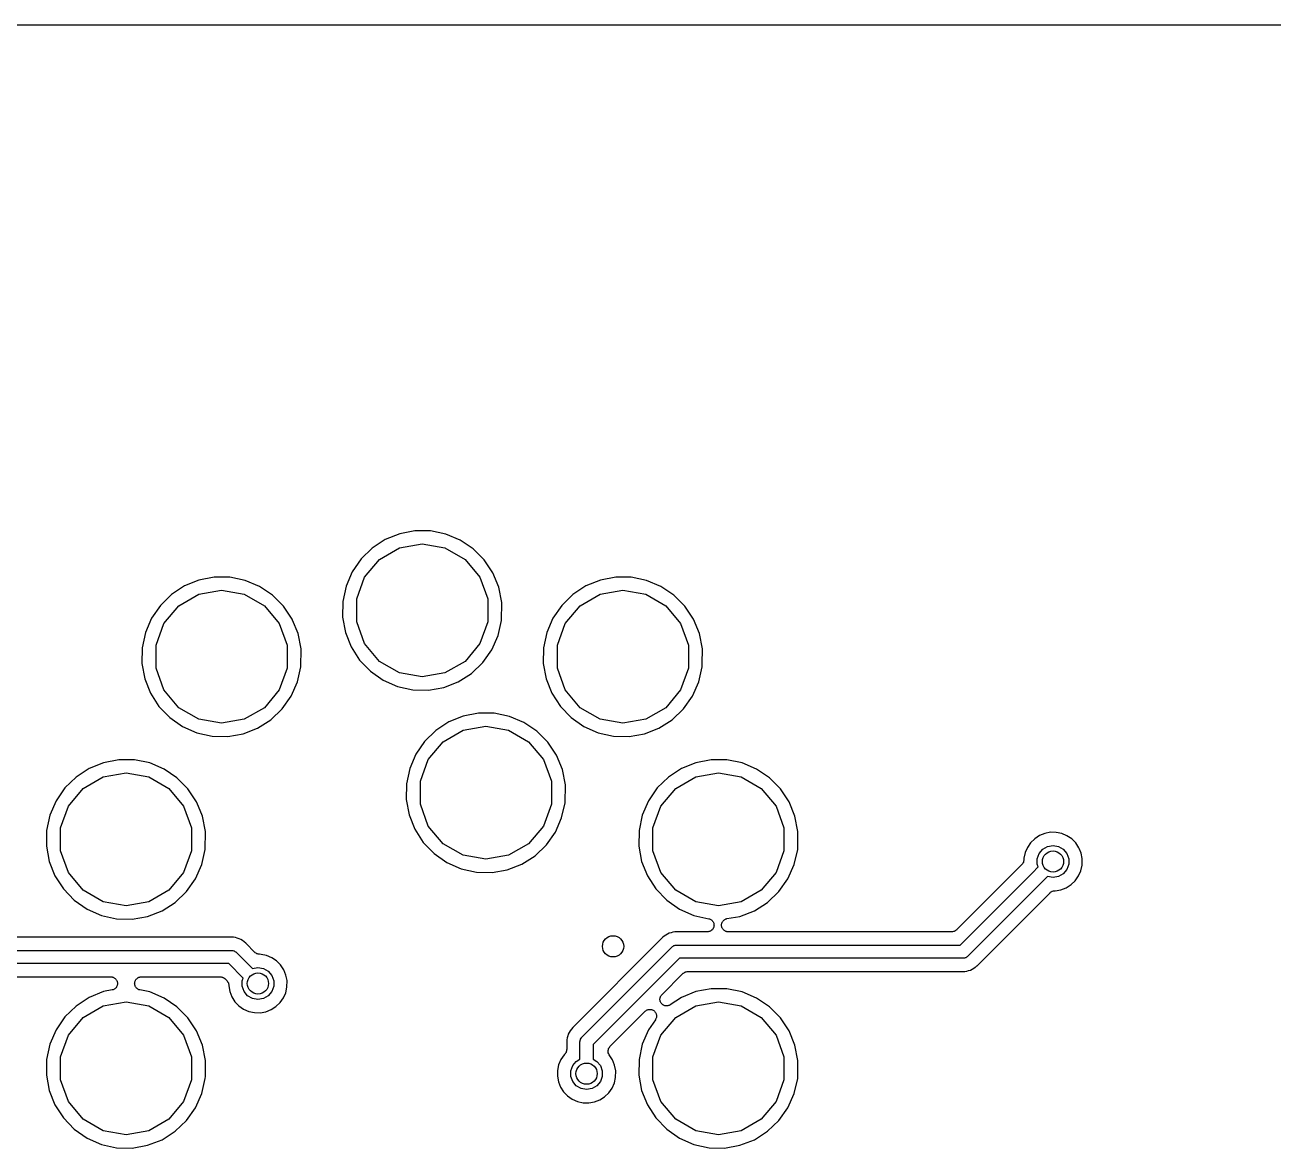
# Model space of a CAD drawing. Extents: x 70 to 229, y -105 to -40.
# Drawn here: x 102.5 to 126.05, y -61.5 to -40.33 of the extents above; entities that cross this region are included whole.
import ezdxf

# ---------------------------------------------------------------- set-up
doc = ezdxf.new("R2010")
doc.units = 0
doc.header["$MEASUREMENT"] = 0
doc.layers.add('BLACK', color=7, linetype='CONTINUOUS')

msp = doc.modelspace()

# ---------------------------------------------------------------- linework, layer by layer
at = {"layer": 'Black'}
for p, q in [((72.8106, -40.325), (226.952, -40.325)), ((109.863, -49.8629), (109.574, -49.9181)), ((110.158, -49.865), (109.863, -49.8629)), ((110.446, -49.9241), (110.158, -49.865)), ((109.302, -50.0283), (109.056, -50.1893)), ((109.574, -49.9181), (109.302, -50.0283)), ((109.571, -50.1849), (110, -50.1092)), ((110, -50.1092), (110.429, -50.1849)), ((110.717, -50.0381), (110.446, -49.9241)), ((110.961, -50.2026), (110.717, -50.0381)), ((109.056, -50.1893), (108.845, -50.3952)), ((109.193, -50.4028), (109.571, -50.1849)), ((110.429, -50.1849), (110.807, -50.4028)), ((111.168, -50.4114), (110.961, -50.2026)), ((108.845, -50.3952), (108.679, -50.6379)), ((108.913, -50.7366), (109.193, -50.4028)), ((110.807, -50.4028), (111.087, -50.7366)), ((111.331, -50.6564), (111.168, -50.4114)), ((105.788, -50.7921), (105.516, -50.9023)), ((106.077, -50.7369), (105.788, -50.7921)), ((106.372, -50.739), (106.077, -50.7369)), ((106.66, -50.7981), (106.372, -50.739)), ((106.931, -50.9121), (106.66, -50.7981)), ((108.679, -50.6379), (108.563, -50.9082)), ((108.764, -51.1461), (108.913, -50.7366)), ((111.087, -50.7366), (111.236, -51.1461)), ((111.443, -50.9284), (111.331, -50.6564)), ((113.36, -50.7921), (113.088, -50.9023)), ((113.649, -50.7369), (113.36, -50.7921)), ((113.944, -50.739), (113.649, -50.7369)), ((114.232, -50.7981), (113.944, -50.739)), ((114.503, -50.9121), (114.232, -50.7981)), ((105.27, -51.0633), (105.059, -51.2691)), ((105.516, -50.9023), (105.27, -51.0633)), ((105.407, -51.2768), (105.785, -51.0589)), ((105.785, -51.0589), (106.214, -50.9832)), ((106.214, -50.9832), (106.643, -51.0589)), ((106.643, -51.0589), (107.021, -51.2768)), ((107.175, -51.0766), (106.931, -50.9121)), ((107.382, -51.2854), (107.175, -51.0766)), ((108.563, -50.9082), (108.502, -51.196)), ((111.5, -51.216), (111.443, -50.9284)), ((112.842, -51.0633), (112.631, -51.2691)), ((113.088, -50.9023), (112.842, -51.0633)), ((112.979, -51.2768), (113.357, -51.0589)), ((113.357, -51.0589), (113.786, -50.9832)), ((113.786, -50.9832), (114.215, -51.0589)), ((114.215, -51.0589), (114.593, -51.2768)), ((114.747, -51.0766), (114.503, -50.9121)), ((114.954, -51.2854), (114.747, -51.0766)), ((105.059, -51.2691), (104.893, -51.5119)), ((105.127, -51.6106), (105.407, -51.2768)), ((107.021, -51.2768), (107.301, -51.6106)), ((107.545, -51.5304), (107.382, -51.2854)), ((108.502, -51.196), (108.498, -51.4901)), ((108.764, -51.5819), (108.764, -51.1461)), ((111.236, -51.1461), (111.236, -51.5819)), ((111.495, -51.5538), (111.5, -51.216)), ((112.631, -51.2691), (112.465, -51.5119)), ((112.699, -51.6106), (112.979, -51.2768)), ((114.593, -51.2768), (114.873, -51.6106)), ((115.117, -51.5304), (114.954, -51.2854)), ((104.893, -51.5119), (104.777, -51.7822)), ((107.552, -51.5483), (107.545, -51.5304)), ((107.657, -51.8024), (107.552, -51.5483)), ((107.552, -51.5483), (107.552, -51.5483)), ((108.498, -51.4901), (108.551, -51.7795)), ((111.43, -51.8398), (111.495, -51.5538)), ((112.465, -51.5119), (112.349, -51.7822)), ((115.229, -51.8024), (115.117, -51.5304)), ((104.777, -51.7822), (104.716, -52.07)), ((104.978, -52.0201), (105.127, -51.6106)), ((107.301, -51.6106), (107.45, -52.0201)), ((108.551, -51.7795), (108.659, -52.053)), ((108.913, -51.9914), (108.764, -51.5819)), ((111.236, -51.5819), (111.087, -51.9914)), ((112.349, -51.7822), (112.288, -52.07)), ((112.55, -52.0201), (112.699, -51.6106)), ((114.873, -51.6106), (115.022, -52.0201)), ((104.978, -52.4559), (104.978, -52.0201)), ((107.45, -52.0201), (107.45, -52.4559)), ((107.714, -52.09), (107.657, -51.8024)), ((109.193, -52.3252), (108.913, -51.9914)), ((111.087, -51.9914), (110.807, -52.3252)), ((111.311, -52.1085), (111.43, -51.8398)), ((112.55, -52.4559), (112.55, -52.0201)), ((115.022, -52.0201), (115.022, -52.4559)), ((115.286, -52.09), (115.229, -51.8024)), ((104.716, -52.07), (104.712, -52.3641)), ((107.709, -52.4278), (107.714, -52.09)), ((108.659, -52.053), (108.819, -52.3002)), ((111.174, -52.3026), (111.311, -52.1085)), ((112.288, -52.07), (112.284, -52.3641)), ((115.282, -52.3729), (115.286, -52.09)), ((104.712, -52.3641), (104.765, -52.6535)), ((105.127, -52.8654), (104.978, -52.4559)), ((107.45, -52.4559), (107.301, -52.8654)), ((107.644, -52.7138), (107.709, -52.4278)), ((108.819, -52.3002), (109.023, -52.5118)), ((109.571, -52.5431), (109.193, -52.3252)), ((110.807, -52.3252), (110.429, -52.5431)), ((110.928, -52.5517), (111.141, -52.3489)), ((111.141, -52.3489), (111.174, -52.3026)), ((111.174, -52.3026), (111.174, -52.3026)), ((112.284, -52.3641), (112.337, -52.6535)), ((112.699, -52.8654), (112.55, -52.4559)), ((115.022, -52.4559), (114.873, -52.8654)), ((115.216, -52.7138), (115.281, -52.4278)), ((115.281, -52.4278), (115.282, -52.3729)), ((115.282, -52.3729), (115.282, -52.3729)), ((104.765, -52.6535), (104.873, -52.927)), ((107.525, -52.9825), (107.644, -52.7138)), ((109.023, -52.5118), (109.265, -52.6797)), ((109.265, -52.6797), (109.534, -52.7975)), ((110, -52.6188), (109.571, -52.5431)), ((110.429, -52.5431), (110, -52.6188)), ((110.405, -52.8157), (110.68, -52.7094)), ((110.68, -52.7094), (110.928, -52.5517)), ((112.337, -52.6535), (112.445, -52.927)), ((115.097, -52.9825), (115.216, -52.7138)), ((104.873, -52.927), (105.033, -53.1742)), ((105.407, -53.1992), (105.127, -52.8654)), ((107.301, -52.8654), (107.021, -53.1992)), ((109.534, -52.7975), (109.822, -52.8607)), ((109.822, -52.8607), (110.116, -52.8668)), ((110.116, -52.8668), (110.405, -52.8157)), ((112.445, -52.927), (112.605, -53.1742)), ((112.979, -53.1992), (112.699, -52.8654)), ((114.873, -52.8654), (114.593, -53.1992)), ((105.033, -53.1742), (105.237, -53.3858)), ((105.785, -53.4171), (105.407, -53.1992)), ((107.021, -53.1992), (106.643, -53.4171)), ((107.355, -53.2229), (107.525, -52.9825)), ((112.605, -53.1742), (112.809, -53.3858)), ((113.357, -53.4171), (112.979, -53.1992)), ((114.593, -53.1992), (114.215, -53.4171)), ((114.927, -53.2229), (115.097, -52.9825)), ((105.237, -53.3858), (105.479, -53.5537)), ((106.214, -53.4928), (105.785, -53.4171)), ((106.643, -53.4171), (106.214, -53.4928)), ((106.894, -53.5834), (107.142, -53.4257)), ((107.142, -53.4257), (107.355, -53.2229)), ((110.774, -53.3571), (110.502, -53.4673)), ((111.063, -53.3019), (110.774, -53.3571)), ((111.358, -53.304), (111.063, -53.3019)), ((111.646, -53.3631), (111.358, -53.304)), ((111.917, -53.4771), (111.646, -53.3631)), ((112.809, -53.3858), (113.051, -53.5537)), ((113.786, -53.4928), (113.357, -53.4171)), ((114.215, -53.4171), (113.786, -53.4928)), ((114.466, -53.5834), (114.714, -53.4257)), ((114.714, -53.4257), (114.927, -53.2229)), ((105.479, -53.5537), (105.748, -53.6715)), ((105.748, -53.6715), (106.036, -53.7347)), ((106.619, -53.6897), (106.894, -53.5834)), ((110.256, -53.6283), (110.045, -53.8342)), ((110.502, -53.4673), (110.256, -53.6283)), ((110.393, -53.8418), (110.771, -53.6239)), ((110.771, -53.6239), (111.2, -53.5482)), ((111.2, -53.5482), (111.629, -53.6239)), ((111.629, -53.6239), (112.007, -53.8418)), ((112.161, -53.6416), (111.917, -53.4771)), ((112.368, -53.8504), (112.161, -53.6416)), ((113.051, -53.5537), (113.32, -53.6715)), ((113.32, -53.6715), (113.608, -53.7347)), ((114.191, -53.6897), (114.466, -53.5834)), ((106.036, -53.7347), (106.33, -53.7408)), ((106.33, -53.7408), (106.619, -53.6897)), ((110.045, -53.8342), (109.879, -54.0769)), ((110.113, -54.1756), (110.393, -53.8418)), ((112.007, -53.8418), (112.287, -54.1756)), ((112.531, -54.0954), (112.368, -53.8504)), ((113.608, -53.7347), (113.902, -53.7408)), ((113.902, -53.7408), (114.191, -53.6897)), ((109.879, -54.0769), (109.763, -54.3472)), ((112.643, -54.3674), (112.531, -54.0954)), ((103.714, -54.3463), (103.468, -54.5073)), ((103.986, -54.2361), (103.714, -54.3463)), ((104.275, -54.1809), (103.986, -54.2361)), ((104.57, -54.183), (104.275, -54.1809)), ((104.858, -54.2421), (104.57, -54.183)), ((105.129, -54.3561), (104.858, -54.2421)), ((105.373, -54.5206), (105.129, -54.3561)), ((109.763, -54.3472), (109.702, -54.635)), ((109.964, -54.5851), (110.113, -54.1756)), ((112.287, -54.1756), (112.436, -54.5851)), ((112.7, -54.655), (112.643, -54.3674)), ((114.89, -54.3463), (114.644, -54.5073)), ((115.162, -54.2361), (114.89, -54.3463)), ((115.451, -54.1809), (115.162, -54.2361)), ((115.746, -54.183), (115.451, -54.1809)), ((116.034, -54.2421), (115.746, -54.183)), ((116.305, -54.3561), (116.034, -54.2421)), ((116.549, -54.5206), (116.305, -54.3561)), ((103.468, -54.5073), (103.257, -54.7131)), ((103.605, -54.7208), (103.983, -54.5029)), ((103.983, -54.5029), (104.412, -54.4272)), ((104.412, -54.4272), (104.841, -54.5029)), ((104.841, -54.5029), (105.219, -54.7208)), ((105.58, -54.7294), (105.373, -54.5206)), ((109.964, -55.0209), (109.964, -54.5851)), ((112.436, -54.5851), (112.436, -55.0209)), ((114.644, -54.5073), (114.433, -54.7131)), ((114.781, -54.7208), (115.159, -54.5029)), ((115.159, -54.5029), (115.588, -54.4272)), ((115.588, -54.4272), (116.017, -54.5029)), ((116.017, -54.5029), (116.395, -54.7208)), ((116.756, -54.7294), (116.549, -54.5206)), ((103.257, -54.7131), (103.091, -54.9559)), ((103.325, -55.0546), (103.605, -54.7208)), ((105.219, -54.7208), (105.499, -55.0546)), ((105.743, -54.9744), (105.58, -54.7294)), ((109.702, -54.635), (109.698, -54.9291)), ((112.695, -54.9928), (112.7, -54.655)), ((114.433, -54.7131), (114.267, -54.9559)), ((114.501, -55.0546), (114.781, -54.7208)), ((116.395, -54.7208), (116.675, -55.0546)), ((116.919, -54.9744), (116.756, -54.7294)), ((103.091, -54.9559), (102.975, -55.2262)), ((103.176, -55.4641), (103.325, -55.0546)), ((105.499, -55.0546), (105.648, -55.4641)), ((105.748, -54.9873), (105.743, -54.9744)), ((105.855, -55.2464), (105.748, -54.9873)), ((105.748, -54.9873), (105.748, -54.9873)), ((109.698, -54.9291), (109.751, -55.2185)), ((110.113, -55.4304), (109.964, -55.0209)), ((112.436, -55.0209), (112.287, -55.4304)), ((112.63, -55.2788), (112.695, -54.9928)), ((114.267, -54.9559), (114.151, -55.2262)), ((114.352, -55.4641), (114.501, -55.0546)), ((116.675, -55.0546), (116.824, -55.4641)), ((117.031, -55.2464), (116.919, -54.9744)), ((102.975, -55.2262), (102.914, -55.514)), ((105.912, -55.534), (105.855, -55.2464)), ((109.751, -55.2185), (109.859, -55.492)), ((112.511, -55.5475), (112.63, -55.2788)), ((114.151, -55.2262), (114.09, -55.514)), ((117.088, -55.534), (117.031, -55.2464)), ((102.914, -55.514), (102.91, -55.8081)), ((103.176, -55.8999), (103.176, -55.4641)), ((105.648, -55.4641), (105.648, -55.8999)), ((105.907, -55.8718), (105.912, -55.534)), ((109.859, -55.492), (110.019, -55.7392)), ((110.393, -55.7642), (110.113, -55.4304)), ((112.287, -55.4304), (112.007, -55.7642)), ((112.341, -55.7879), (112.511, -55.5475)), ((114.09, -55.514), (114.086, -55.8081)), ((114.352, -55.8999), (114.352, -55.4641)), ((116.824, -55.4641), (116.824, -55.8999)), ((117.083, -55.8718), (117.088, -55.534)), ((121.85, -55.5496), (121.744, -55.5698)), ((121.958, -55.5504), (121.85, -55.5496)), ((122.063, -55.572), (121.958, -55.5504)), ((110.019, -55.7392), (110.223, -55.9508)), ((110.771, -55.9821), (110.393, -55.7642)), ((112.007, -55.7642), (111.629, -55.9821)), ((112.128, -55.9907), (112.341, -55.7879)), ((121.477, -55.7448), (121.416, -55.8337)), ((121.554, -55.6693), (121.477, -55.7448)), ((121.644, -55.6102), (121.554, -55.6693)), ((121.744, -55.5698), (121.644, -55.6102)), ((121.797, -55.817), (121.9, -55.7989)), ((121.9, -55.7989), (122.003, -55.817)), ((122.163, -55.6138), (122.063, -55.572)), ((122.252, -55.6742), (122.163, -55.6138)), ((122.328, -55.7507), (122.252, -55.6742)), ((122.388, -55.8405), (122.328, -55.7507)), ((102.91, -55.8081), (102.963, -56.0975)), ((103.325, -56.3094), (103.176, -55.8999)), ((105.648, -55.8999), (105.499, -56.3094)), ((105.842, -56.1578), (105.907, -55.8718)), ((110.223, -55.9508), (110.465, -56.1187)), ((111.2, -56.0578), (110.771, -55.9821)), ((111.629, -55.9821), (111.2, -56.0578)), ((111.88, -56.1484), (112.128, -55.9907)), ((114.086, -55.8081), (114.139, -56.0975)), ((114.501, -56.3094), (114.352, -55.8999)), ((116.824, -55.8999), (116.675, -56.3094)), ((117.018, -56.1578), (117.083, -55.8718)), ((121.373, -55.9329), (121.351, -56.0384)), ((121.416, -55.8337), (121.373, -55.9329)), ((121.603, -56.0477), (121.639, -55.9494)), ((121.639, -55.9494), (121.706, -55.8693)), ((121.706, -55.8693), (121.797, -55.817)), ((122.003, -55.817), (122.094, -55.8693)), ((122.094, -55.8693), (122.161, -55.9494)), ((122.161, -55.9494), (122.197, -56.0477)), ((122.399, -55.8663), (122.388, -55.8405)), ((122.429, -55.9403), (122.399, -55.8663)), ((122.399, -55.8663), (122.399, -55.8663)), ((122.45, -56.0452), (122.429, -55.9403)), ((102.963, -56.0975), (103.071, -56.371)), ((105.723, -56.4265), (105.842, -56.1578)), ((110.465, -56.1187), (110.734, -56.2365)), ((110.734, -56.2365), (111.022, -56.2997)), ((111.316, -56.3058), (111.605, -56.2547)), ((111.605, -56.2547), (111.88, -56.1484)), ((114.139, -56.0975), (114.247, -56.371)), ((116.899, -56.4265), (117.018, -56.1578)), ((121.314, -56.1559), (120.081, -57.3884)), ((121.316, -56.1521), (121.314, -56.1559)), ((121.32, -56.1492), (121.316, -56.1521)), ((121.329, -56.1344), (121.32, -56.1492)), ((121.339, -56.1204), (121.329, -56.1344)), ((121.34, -56.1159), (121.339, -56.1204)), ((121.342, -56.1119), (121.34, -56.1159)), ((121.345, -56.095), (121.342, -56.1119)), ((121.35, -56.0784), (121.345, -56.095)), ((121.35, -56.0693), (121.349, -56.0738)), ((121.349, -56.0738), (121.35, -56.0784)), ((121.351, -56.0384), (121.35, -56.0693)), ((121.512, -56.3116), (121.621, -56.2018)), ((121.603, -56.1523), (121.603, -56.0477)), ((121.621, -56.2018), (121.603, -56.1523)), ((122.161, -56.2506), (122.094, -56.3307)), ((122.197, -56.1523), (122.161, -56.2506)), ((122.197, -56.0477), (122.197, -56.1523)), ((122.424, -56.2745), (122.448, -56.1701)), ((122.448, -56.1701), (122.45, -56.0452)), ((103.071, -56.371), (103.231, -56.6182)), ((103.605, -56.6432), (103.325, -56.3094)), ((105.499, -56.3094), (105.219, -56.6432)), ((105.553, -56.6669), (105.723, -56.4265)), ((111.022, -56.2997), (111.316, -56.3058)), ((114.247, -56.371), (114.407, -56.6182)), ((114.781, -56.6432), (114.501, -56.3094)), ((116.675, -56.3094), (116.395, -56.6432)), ((116.729, -56.6669), (116.899, -56.4265)), ((120.148, -57.675), (121.512, -56.3116)), ((121.688, -56.4884), (120.288, -57.8884)), ((121.512, -56.3116), (121.512, -56.3116)), ((121.795, -56.3818), (121.688, -56.4884)), ((121.688, -56.4884), (121.688, -56.4884)), ((121.797, -56.383), (121.795, -56.3818)), ((121.9, -56.4011), (121.797, -56.383)), ((122.003, -56.383), (121.9, -56.4011)), ((122.094, -56.3307), (122.003, -56.383)), ((122.24, -56.5355), (122.318, -56.4611)), ((122.318, -56.4611), (122.381, -56.373)), ((122.381, -56.373), (122.424, -56.2745)), ((103.231, -56.6182), (103.435, -56.8298)), ((103.983, -56.8611), (103.605, -56.6432)), ((105.219, -56.6432), (104.841, -56.8611)), ((105.34, -56.8697), (105.553, -56.6669)), ((114.407, -56.6182), (114.611, -56.8298)), ((115.159, -56.8611), (114.781, -56.6432)), ((116.395, -56.6432), (116.017, -56.8611)), ((116.516, -56.8697), (116.729, -56.6669)), ((120.466, -58.0648), (121.843, -56.6874)), ((121.843, -56.6874), (121.848, -56.6835)), ((121.848, -56.6835), (121.853, -56.6784)), ((121.853, -56.6784), (121.866, -56.6712)), ((121.866, -56.6712), (121.878, -56.6625)), ((121.878, -56.6625), (121.885, -56.6608)), ((121.885, -56.6608), (121.891, -56.6575)), ((121.891, -56.6575), (121.906, -56.6552)), ((121.906, -56.6552), (121.92, -56.6513)), ((121.92, -56.6513), (121.927, -56.6519)), ((121.927, -56.6519), (121.934, -56.6509)), ((121.934, -56.6509), (121.942, -56.651)), ((121.942, -56.651), (122.049, -56.6323)), ((122.049, -56.6323), (122.149, -56.5933)), ((122.149, -56.5933), (122.24, -56.5355)), ((103.435, -56.8298), (103.677, -56.9977)), ((104.412, -56.9368), (103.983, -56.8611)), ((104.841, -56.8611), (104.412, -56.9368)), ((105.092, -57.0274), (105.34, -56.8697)), ((114.611, -56.8298), (114.853, -56.9977)), ((115.588, -56.9368), (115.159, -56.8611)), ((116.017, -56.8611), (115.588, -56.9368)), ((116.268, -57.0274), (116.516, -56.8697)), ((103.677, -56.9977), (103.946, -57.1155)), ((103.946, -57.1155), (104.234, -57.1787)), ((104.234, -57.1787), (104.528, -57.1848)), ((104.528, -57.1848), (104.817, -57.1337)), ((104.817, -57.1337), (105.092, -57.0274)), ((114.853, -56.9977), (115.122, -57.1155)), ((115.122, -57.1155), (115.406, -57.1779)), ((115.406, -57.1779), (115.414, -57.1811)), ((115.414, -57.1811), (115.422, -57.1825)), ((115.422, -57.1825), (115.434, -57.1893)), ((115.434, -57.1893), (115.446, -57.1945)), ((115.446, -57.1945), (115.452, -57.2001)), ((115.452, -57.2001), (115.46, -57.2042)), ((115.46, -57.2042), (115.468, -57.2146)), ((115.468, -57.2146), (115.478, -57.2237)), ((115.675, -57.2197), (115.683, -57.2126)), ((115.683, -57.2126), (115.69, -57.2042)), ((115.69, -57.2042), (115.699, -57.1988)), ((115.699, -57.1988), (115.708, -57.1917)), ((115.708, -57.1917), (115.718, -57.188)), ((115.718, -57.188), (115.728, -57.1825)), ((115.728, -57.1825), (115.738, -57.1806)), ((115.738, -57.1806), (115.749, -57.1769)), ((115.749, -57.1769), (115.993, -57.1337)), ((115.993, -57.1337), (116.268, -57.0274)), ((114.694, -57.4429), (114.659, -57.4529)), ((114.695, -57.4425), (114.694, -57.4426)), ((114.694, -57.4426), (114.694, -57.4429)), ((114.729, -57.4322), (114.695, -57.4425)), ((114.765, -57.429), (114.729, -57.4322)), ((114.766, -57.4289), (114.765, -57.429)), ((114.806, -57.425), (114.766, -57.4289)), ((114.766, -57.4289), (114.766, -57.4289)), ((115.379, -57.425), (114.806, -57.425)), ((115.388, -57.4236), (115.379, -57.425)), ((115.396, -57.4239), (115.388, -57.4236)), ((115.409, -57.4198), (115.396, -57.4239)), ((115.422, -57.4175), (115.409, -57.4198)), ((115.429, -57.4133), (115.422, -57.4175)), ((115.437, -57.4108), (115.429, -57.4133)), ((115.448, -57.4025), (115.437, -57.4108)), ((115.46, -57.3958), (115.448, -57.4025)), ((115.465, -57.3894), (115.46, -57.3958)), ((115.472, -57.3843), (115.465, -57.3894)), ((115.479, -57.3729), (115.472, -57.3843)), ((115.478, -57.2237), (115.482, -57.2311)), ((115.488, -57.3625), (115.479, -57.3729)), ((115.482, -57.2311), (115.488, -57.2375)), ((115.488, -57.2375), (115.492, -57.2502)), ((115.49, -57.3547), (115.488, -57.3625)), ((115.495, -57.3476), (115.49, -57.3547)), ((115.492, -57.2502), (115.498, -57.2622)), ((115.498, -57.3344), (115.495, -57.3476)), ((115.498, -57.2622), (115.5, -57.2705)), ((115.502, -57.3217), (115.498, -57.3344)), ((115.5, -57.2705), (115.502, -57.2783)), ((115.502, -57.2783), (115.502, -57.2918)), ((115.502, -57.2918), (115.504, -57.3052)), ((115.504, -57.3052), (115.502, -57.3134)), ((115.502, -57.3134), (115.502, -57.3217)), ((115.645, -57.3), (115.647, -57.2892)), ((115.647, -57.3108), (115.645, -57.3)), ((115.647, -57.2783), (115.651, -57.268)), ((115.647, -57.2892), (115.647, -57.2783)), ((115.647, -57.3217), (115.647, -57.3108)), ((115.651, -57.332), (115.647, -57.3217)), ((115.651, -57.268), (115.653, -57.2572)), ((115.653, -57.3428), (115.651, -57.332)), ((115.653, -57.2572), (115.658, -57.2478)), ((115.658, -57.3522), (115.653, -57.3428)), ((115.658, -57.2478), (115.662, -57.2375)), ((115.662, -57.3625), (115.658, -57.3522)), ((115.662, -57.2375), (115.669, -57.2291)), ((115.669, -57.3709), (115.662, -57.3625)), ((115.669, -57.2291), (115.675, -57.2197)), ((115.675, -57.3803), (115.669, -57.3709)), ((115.683, -57.3874), (115.675, -57.3803)), ((115.69, -57.3958), (115.683, -57.3874)), ((115.699, -57.4012), (115.69, -57.3958)), ((115.708, -57.4083), (115.699, -57.4012)), ((115.718, -57.412), (115.708, -57.4083)), ((115.728, -57.4175), (115.718, -57.412)), ((115.738, -57.4194), (115.728, -57.4175)), ((115.749, -57.4231), (115.738, -57.4194)), ((115.76, -57.4231), (115.749, -57.4231)), ((115.77, -57.425), (115.76, -57.4231)), ((119.993, -57.425), (115.77, -57.425)), ((119.998, -57.424), (119.993, -57.425)), ((120.004, -57.4245), (119.998, -57.424)), ((120.02, -57.4203), (120.004, -57.4245)), ((120.036, -57.4175), (120.02, -57.4203)), ((120.04, -57.4147), (120.036, -57.4175)), ((120.046, -57.4133), (120.04, -57.4147)), ((120.059, -57.4039), (120.046, -57.4133)), ((120.073, -57.3958), (120.059, -57.4039)), ((120.077, -57.3915), (120.073, -57.3958)), ((120.081, -57.3884), (120.077, -57.3915)), ((106.4, -57.525), (94.8061, -57.525)), ((106.439, -57.5294), (106.4, -57.525)), ((106.4, -57.525), (106.4, -57.525)), ((106.44, -57.5294), (106.439, -57.5294)), ((106.44, -57.5296), (106.44, -57.5294)), ((106.476, -57.5332), (106.44, -57.5296)), ((106.51, -57.544), (106.476, -57.5332)), ((106.511, -57.5441), (106.51, -57.544)), ((106.511, -57.5444), (106.511, -57.5441)), ((106.546, -57.5549), (106.511, -57.5444)), ((106.577, -57.5722), (106.546, -57.5549)), ((106.578, -57.5725), (106.577, -57.5722)), ((106.578, -57.5729), (106.578, -57.5725)), ((106.61, -57.5898), (106.578, -57.5729)), ((106.638, -57.6129), (106.61, -57.5898)), ((106.638, -57.6133), (106.638, -57.6129)), ((106.639, -57.6138), (106.638, -57.6133)), ((106.669, -57.6392), (106.639, -57.6138)), ((106.844, -57.8136), (106.669, -57.6392)), ((114.535, -57.5351), (112.839, -59.2305)), ((114.565, -57.5104), (114.535, -57.5351)), ((114.566, -57.5099), (114.565, -57.5104)), ((114.594, -57.4869), (114.566, -57.5096)), ((114.566, -57.5096), (114.566, -57.5099)), ((114.626, -57.4704), (114.594, -57.4869)), ((114.627, -57.47), (114.626, -57.4704)), ((114.659, -57.4529), (114.627, -57.4698)), ((114.627, -57.4698), (114.627, -57.47)), ((114.747, -57.6867), (114.752, -57.6853)), ((114.752, -57.6853), (114.757, -57.6825)), ((114.757, -57.6825), (114.773, -57.6797)), ((114.773, -57.6797), (114.789, -57.6755)), ((114.789, -57.6755), (114.795, -57.676)), ((114.795, -57.676), (114.8, -57.675)), ((114.8, -57.675), (120.148, -57.675)), ((94.8, -57.775), (106.4, -57.775)), ((106.4, -57.775), (106.405, -57.776)), ((106.405, -57.776), (106.411, -57.7755)), ((106.411, -57.7755), (106.427, -57.7797)), ((106.427, -57.7797), (106.443, -57.7825)), ((106.443, -57.7825), (106.448, -57.7853)), ((106.448, -57.7853), (106.453, -57.7867)), ((106.453, -57.7867), (106.466, -57.7961)), ((106.466, -57.7961), (106.48, -57.8042)), ((106.48, -57.8042), (106.484, -57.8085)), ((106.484, -57.8085), (106.488, -57.8116)), ((106.488, -57.8116), (106.795, -58.1182)), ((106.848, -57.8165), (106.844, -57.8136)), ((106.851, -57.8204), (106.848, -57.8165)), ((106.866, -57.8289), (106.851, -57.8204)), ((106.879, -57.8385), (106.866, -57.8289)), ((106.884, -57.8398), (106.879, -57.8385)), ((106.889, -57.8423), (106.884, -57.8398)), ((106.905, -57.8454), (106.889, -57.8423)), ((106.921, -57.8497), (106.905, -57.8454)), ((106.926, -57.8493), (106.921, -57.8497)), ((106.931, -57.8502), (106.926, -57.8493)), ((106.958, -57.8504), (106.931, -57.8502)), ((107.063, -57.872), (106.958, -57.8504)), ((107.163, -57.9138), (107.063, -57.872)), ((107.252, -57.9742), (107.163, -57.9138)), ((113.012, -59.4116), (114.712, -57.7116)), ((114.712, -57.7116), (114.716, -57.7085)), ((114.716, -57.7085), (114.72, -57.7042)), ((114.72, -57.7042), (114.734, -57.6961)), ((114.734, -57.6961), (114.747, -57.6867)), ((120.227, -57.9203), (120.211, -57.9245)), ((120.243, -57.9175), (120.227, -57.9203)), ((120.248, -57.9147), (120.243, -57.9175)), ((120.253, -57.9133), (120.248, -57.9147)), ((120.266, -57.9039), (120.253, -57.9133)), ((120.28, -57.8958), (120.266, -57.9039)), ((120.284, -57.8915), (120.28, -57.8958)), ((120.288, -57.8884), (120.284, -57.8915)), ((106.348, -58.025), (94.8518, -58.025)), ((106.621, -58.2982), (106.348, -58.025)), ((106.795, -58.1182), (106.797, -58.117)), ((106.797, -58.117), (106.9, -58.0989)), ((106.9, -58.0989), (107.003, -58.117)), ((107.003, -58.117), (107.094, -58.1693)), ((107.328, -58.0507), (107.252, -57.9742)), ((107.388, -58.1405), (107.328, -58.0507)), ((107.429, -58.2403), (107.388, -58.1405)), ((114.852, -57.925), (113.225, -59.5518)), ((120.2, -57.925), (114.852, -57.925)), ((120.205, -57.924), (120.2, -57.925)), ((120.211, -57.9245), (120.205, -57.924)), ((120.306, -58.1571), (120.341, -58.1471)), ((120.341, -58.1471), (120.373, -58.1302)), ((120.373, -58.13), (120.374, -58.1296)), ((120.373, -58.1302), (120.373, -58.13)), ((120.374, -58.1296), (120.406, -58.1131)), ((120.406, -58.1131), (120.433, -58.0904)), ((120.433, -58.0904), (120.434, -58.0901)), ((120.434, -58.0896), (120.465, -58.0648)), ((120.434, -58.0901), (120.434, -58.0896)), ((120.465, -58.0648), (120.466, -58.0648)), ((95.8752, -58.275), (104.127, -58.275)), ((104.127, -58.275), (104.137, -58.2767)), ((104.137, -58.2767), (104.147, -58.2766)), ((104.147, -58.2766), (104.158, -58.2805)), ((104.158, -58.2805), (104.17, -58.2825)), ((104.17, -58.2825), (104.178, -58.2876)), ((104.178, -58.2876), (104.188, -58.2909)), ((104.188, -58.2909), (104.197, -58.2983)), ((104.197, -58.2983), (104.207, -58.3042)), ((104.207, -58.3042), (104.214, -58.312)), ((104.214, -58.312), (104.222, -58.3183)), ((104.222, -58.3183), (104.228, -58.3285)), ((104.228, -58.3285), (104.235, -58.3375)), ((104.235, -58.3375), (104.239, -58.347)), ((104.239, -58.347), (104.244, -58.3556)), ((104.244, -58.3556), (104.246, -58.3672)), ((104.246, -58.3672), (104.25, -58.3783)), ((104.25, -58.3783), (104.25, -58.3884)), ((104.25, -58.3884), (104.252, -58.3983)), ((104.574, -58.3965), (104.576, -58.3875)), ((104.576, -58.3783), (104.58, -58.3664)), ((104.576, -58.3875), (104.576, -58.3783)), ((104.58, -58.3664), (104.583, -58.354)), ((104.583, -58.354), (104.588, -58.3461)), ((104.588, -58.3461), (104.591, -58.3375)), ((104.591, -58.3375), (104.599, -58.3278)), ((104.599, -58.3278), (104.606, -58.317)), ((104.606, -58.317), (104.613, -58.3113)), ((104.613, -58.3113), (104.619, -58.3042)), ((104.619, -58.3042), (104.63, -58.2979)), ((104.63, -58.2979), (104.64, -58.29)), ((104.64, -58.29), (104.648, -58.2871)), ((104.648, -58.2871), (104.656, -58.2825)), ((104.656, -58.2825), (104.669, -58.2803)), ((104.669, -58.2803), (104.681, -58.2763)), ((104.681, -58.2763), (104.69, -58.2766)), ((104.69, -58.2766), (104.699, -58.275)), ((104.699, -58.275), (106.193, -58.275)), ((106.193, -58.275), (106.198, -58.276)), ((106.198, -58.276), (106.204, -58.2755)), ((106.204, -58.2755), (106.22, -58.2797)), ((106.22, -58.2797), (106.236, -58.2825)), ((106.236, -58.2825), (106.24, -58.2853)), ((106.24, -58.2853), (106.246, -58.2867)), ((106.246, -58.2867), (106.259, -58.2961)), ((106.259, -58.2961), (106.273, -58.3042)), ((106.273, -58.3042), (106.277, -58.3085)), ((106.277, -58.3085), (106.281, -58.3116)), ((106.281, -58.3116), (106.313, -58.3432)), ((106.313, -58.3432), (106.317, -58.3484)), ((106.317, -58.3484), (106.321, -58.3526)), ((106.321, -58.3526), (106.329, -58.3661)), ((106.329, -58.3661), (106.338, -58.3787)), ((106.338, -58.3787), (106.339, -58.3849)), ((106.339, -58.3849), (106.343, -58.3905)), ((106.343, -58.3905), (106.345, -58.4057)), ((106.603, -58.3477), (106.621, -58.2982)), ((106.603, -58.4523), (106.603, -58.3477)), ((107.094, -58.1693), (107.161, -58.2494)), ((107.161, -58.2494), (107.197, -58.3477)), ((107.197, -58.3477), (107.197, -58.4523)), ((107.45, -58.3452), (107.429, -58.2403)), ((107.448, -58.4701), (107.45, -58.3452)), ((114.519, -58.611), (114.919, -58.2116)), ((114.919, -58.2116), (114.923, -58.2085)), ((114.923, -58.2085), (114.927, -58.2042)), ((114.927, -58.2042), (114.941, -58.1961)), ((114.941, -58.1961), (114.954, -58.1867)), ((114.954, -58.1867), (114.96, -58.1853)), ((114.96, -58.1853), (114.964, -58.1825)), ((114.964, -58.1825), (114.98, -58.1797)), ((114.98, -58.1797), (114.996, -58.1755)), ((114.996, -58.1755), (115.002, -58.176)), ((115.002, -58.176), (115.007, -58.175)), ((115.007, -58.175), (120.194, -58.175)), ((120.194, -58.175), (120.234, -58.1711)), ((120.234, -58.1711), (120.235, -58.171)), ((120.234, -58.1711), (120.234, -58.1711)), ((120.235, -58.171), (120.271, -58.1678)), ((120.271, -58.1678), (120.305, -58.1575)), ((120.305, -58.1575), (120.306, -58.1574)), ((120.306, -58.1574), (120.306, -58.1571)), ((103.986, -58.5541), (103.714, -58.6643)), ((104.15, -58.5228), (103.986, -58.5541)), ((104.16, -58.5192), (104.15, -58.5228)), ((104.17, -58.5175), (104.16, -58.5192)), ((104.18, -58.5116), (104.17, -58.5175)), ((104.191, -58.5074), (104.18, -58.5116)), ((104.199, -58.5008), (104.191, -58.5074)), ((104.207, -58.4958), (104.199, -58.5008)), ((104.215, -58.4867), (104.207, -58.4958)), ((104.224, -58.479), (104.215, -58.4867)), ((104.229, -58.4702), (104.224, -58.479)), ((104.235, -58.4625), (104.229, -58.4702)), ((104.239, -58.4514), (104.235, -58.4625)), ((104.245, -58.4411), (104.239, -58.4514)), ((104.247, -58.4312), (104.245, -58.4411)), ((104.25, -58.4217), (104.247, -58.4312)), ((104.252, -58.3983), (104.25, -58.4099)), ((104.25, -58.4099), (104.25, -58.4217)), ((104.576, -58.409), (104.574, -58.3965)), ((104.576, -58.4217), (104.576, -58.409)), ((104.579, -58.4304), (104.576, -58.4217)), ((104.581, -58.4395), (104.579, -58.4304)), ((104.587, -58.4506), (104.581, -58.4395)), ((104.591, -58.4625), (104.587, -58.4506)), ((104.597, -58.4695), (104.591, -58.4625)), ((104.601, -58.4776), (104.597, -58.4695)), ((104.611, -58.4861), (104.601, -58.4776)), ((104.619, -58.4958), (104.611, -58.4861)), ((104.627, -58.5004), (104.619, -58.4958)), ((104.634, -58.5065), (104.627, -58.5004)), ((104.645, -58.5111), (104.634, -58.5065)), ((104.656, -58.5175), (104.645, -58.5111)), ((104.666, -58.5191), (104.656, -58.5175)), ((104.674, -58.5224), (104.666, -58.5191)), ((104.858, -58.5601), (104.674, -58.5224)), ((105.129, -58.6741), (104.858, -58.5601)), ((106.345, -58.4057), (106.349, -58.4207)), ((106.349, -58.4207), (106.348, -58.427)), ((106.348, -58.427), (106.349, -58.4333)), ((106.349, -58.4333), (106.349, -58.4462)), ((106.349, -58.4462), (106.369, -58.5523)), ((106.369, -58.5523), (106.408, -58.6526)), ((106.639, -58.5506), (106.603, -58.4523)), ((106.706, -58.6307), (106.639, -58.5506)), ((107.161, -58.5506), (107.094, -58.6307)), ((107.197, -58.4523), (107.161, -58.5506)), ((107.381, -58.673), (107.424, -58.5745)), ((107.424, -58.5745), (107.448, -58.4701)), ((114.502, -58.636), (114.508, -58.6245)), ((114.508, -58.6245), (114.514, -58.6184)), ((114.514, -58.6184), (114.519, -58.611)), ((115.162, -58.5541), (114.89, -58.6643)), ((115.451, -58.4989), (115.162, -58.5541)), ((115.746, -58.501), (115.451, -58.4989)), ((116.034, -58.5601), (115.746, -58.501)), ((116.305, -58.6741), (116.034, -58.5601)), ((103.468, -58.8253), (103.257, -59.0311)), ((103.714, -58.6643), (103.468, -58.8253)), ((103.605, -59.0388), (103.983, -58.8209)), ((103.983, -58.8209), (104.412, -58.7452)), ((104.412, -58.7452), (104.841, -58.8209)), ((104.841, -58.8209), (105.219, -59.0388)), ((105.373, -58.8386), (105.129, -58.6741)), ((105.58, -59.0474), (105.373, -58.8386)), ((106.408, -58.6526), (106.467, -58.7433)), ((106.467, -58.7433), (106.542, -58.8209)), ((106.542, -58.8209), (106.63, -58.8824)), ((106.797, -58.683), (106.706, -58.6307)), ((106.9, -58.7011), (106.797, -58.683)), ((107.003, -58.683), (106.9, -58.7011)), ((107.094, -58.6307), (107.003, -58.683)), ((107.149, -58.8933), (107.24, -58.8355)), ((107.24, -58.8355), (107.318, -58.7611)), ((107.318, -58.7611), (107.381, -58.673)), ((114.483, -58.6885), (114.487, -58.6761)), ((114.484, -58.6975), (114.483, -58.6885)), ((114.483, -58.7064), (114.484, -58.6975)), ((114.486, -58.7189), (114.483, -58.7064)), ((114.487, -58.7317), (114.486, -58.7189)), ((114.487, -58.6761), (114.488, -58.6633)), ((114.491, -58.7399), (114.487, -58.7317)), ((114.488, -58.6633), (114.492, -58.6552)), ((114.493, -58.7486), (114.491, -58.7399)), ((114.492, -58.6552), (114.494, -58.6466)), ((114.5, -58.7594), (114.493, -58.7486)), ((114.494, -58.6466), (114.502, -58.636)), ((114.505, -58.7711), (114.5, -58.7594)), ((114.512, -58.7774), (114.505, -58.7711)), ((114.517, -58.785), (114.512, -58.7774)), ((114.527, -58.7927), (114.517, -58.785)), ((114.536, -58.8018), (114.527, -58.7927)), ((114.544, -58.8056), (114.536, -58.8018)), ((114.551, -58.811), (114.544, -58.8056)), ((114.564, -58.8147), (114.551, -58.811)), ((114.575, -58.8201), (114.564, -58.8147)), ((114.584, -58.8209), (114.575, -58.8201)), ((114.593, -58.8235), (114.584, -58.8209)), ((114.606, -58.8228), (114.593, -58.8235)), ((114.619, -58.8239), (114.606, -58.8228)), ((114.627, -58.8216), (114.619, -58.8239)), ((114.636, -58.8211), (114.627, -58.8216)), ((114.648, -58.816), (114.636, -58.8211)), ((114.661, -58.8127), (114.648, -58.816)), ((114.668, -58.8075), (114.661, -58.8127)), ((114.676, -58.804), (114.668, -58.8075)), ((114.89, -58.6643), (114.676, -58.804)), ((114.781, -59.0388), (115.159, -58.8209)), ((115.159, -58.8209), (115.588, -58.7452)), ((115.588, -58.7452), (116.017, -58.8209)), ((116.017, -58.8209), (116.395, -59.0388)), ((116.549, -58.8386), (116.305, -58.6741)), ((116.756, -59.0474), (116.549, -58.8386)), ((103.257, -59.0311), (103.091, -59.2739)), ((103.325, -59.3726), (103.605, -59.0388)), ((105.219, -59.0388), (105.499, -59.3726)), ((105.743, -59.2924), (105.58, -59.0474)), ((106.63, -58.8824), (106.729, -58.9256)), ((106.729, -58.9256), (106.835, -58.9488)), ((106.835, -58.9488), (106.942, -58.951)), ((106.942, -58.951), (107.049, -58.9323)), ((107.049, -58.9323), (107.149, -58.8933)), ((113.541, -59.589), (114.206, -58.924)), ((114.206, -58.924), (114.215, -58.9181)), ((114.215, -58.9181), (114.222, -58.9107)), ((114.222, -58.9107), (114.232, -58.9057)), ((114.232, -58.9057), (114.242, -58.8991)), ((114.242, -58.8991), (114.252, -58.8964)), ((114.252, -58.8964), (114.261, -58.892)), ((114.261, -58.892), (114.273, -58.8909)), ((114.398, -59.083), (114.267, -59.2739)), ((114.273, -58.8909), (114.284, -58.8879)), ((114.284, -58.8879), (114.294, -58.8888)), ((114.294, -58.8888), (114.304, -58.8877)), ((114.304, -58.8877), (114.316, -58.8906)), ((114.316, -58.8906), (114.327, -58.8916)), ((114.327, -58.8916), (114.336, -58.896)), ((114.336, -58.896), (114.346, -58.8985)), ((114.346, -58.8985), (114.356, -58.9051)), ((114.356, -58.9051), (114.366, -58.91)), ((114.366, -58.91), (114.374, -58.9173)), ((114.374, -58.9173), (114.382, -58.9231)), ((114.382, -58.9231), (114.389, -58.9325)), ((114.389, -58.9325), (114.397, -58.9407)), ((114.397, -58.9407), (114.401, -58.95)), ((114.402, -59.0736), (114.398, -59.083)), ((114.401, -58.95), (114.407, -58.9584)), ((114.408, -59.0652), (114.402, -59.0736)), ((114.407, -58.9584), (114.411, -58.9695)), ((114.411, -59.054), (114.408, -59.0652)), ((114.411, -58.9695), (114.415, -58.98)), ((114.416, -59.0435), (114.411, -59.054)), ((114.415, -58.98), (114.416, -58.9903)), ((114.416, -58.9903), (114.419, -59.0002)), ((114.417, -59.0332), (114.416, -59.0435)), ((114.419, -59.0233), (114.417, -59.0332)), ((114.419, -59.0002), (114.418, -59.0117)), ((114.418, -59.0117), (114.419, -59.0233)), ((114.501, -59.3726), (114.781, -59.0388)), ((116.395, -59.0388), (116.675, -59.3726)), ((116.919, -59.2924), (116.756, -59.0474)), ((103.091, -59.2739), (102.975, -59.5442)), ((105.855, -59.5644), (105.743, -59.2924)), ((112.772, -59.3227), (112.755, -59.3542)), ((112.773, -59.3216), (112.772, -59.3221)), ((112.772, -59.3221), (112.772, -59.3227)), ((112.79, -59.29), (112.773, -59.3216)), ((112.813, -59.2624), (112.79, -59.29)), ((112.814, -59.2614), (112.813, -59.2619)), ((112.813, -59.2619), (112.813, -59.2624)), ((112.839, -59.2305), (112.814, -59.2614)), ((114.267, -59.2739), (114.151, -59.5442)), ((117.031, -59.5644), (116.919, -59.2924)), ((102.975, -59.5442), (102.914, -59.832)), ((103.176, -59.7821), (103.325, -59.3726)), ((105.499, -59.3726), (105.648, -59.7821)), ((105.912, -59.852), (105.855, -59.5644)), ((112.729, -59.4611), (112.725, -59.5004)), ((112.725, -59.5004), (112.725, -59.5004)), ((112.725, -59.5004), (112.725, -59.6448)), ((112.73, -59.4598), (112.729, -59.4604)), ((112.729, -59.4604), (112.729, -59.4611)), ((112.733, -59.424), (112.73, -59.4598)), ((112.744, -59.3898), (112.733, -59.424)), ((112.755, -59.3542), (112.744, -59.3886)), ((112.744, -59.3886), (112.744, -59.3892)), ((112.744, -59.3892), (112.744, -59.3898)), ((112.975, -59.4891), (112.98, -59.4733)), ((112.976, -59.4946), (112.975, -59.4891)), ((112.975, -59.5), (112.976, -59.4946)), ((112.975, -59.8297), (112.975, -59.5)), ((112.98, -59.4733), (112.983, -59.4572)), ((112.983, -59.4572), (112.985, -59.4525)), ((112.985, -59.4525), (112.987, -59.4472)), ((112.987, -59.4472), (112.996, -59.4338)), ((112.996, -59.4338), (113.004, -59.4197)), ((113.004, -59.4197), (113.008, -59.4161)), ((113.008, -59.4161), (113.012, -59.4116)), ((113.225, -59.5518), (113.225, -59.8297)), ((114.151, -59.5442), (114.09, -59.832)), ((114.352, -59.7821), (114.501, -59.3726)), ((116.675, -59.3726), (116.824, -59.7821)), ((117.088, -59.852), (117.031, -59.5644)), ((103.176, -60.2179), (103.176, -59.7821)), ((105.648, -59.7821), (105.648, -60.2179)), ((112.677, -59.7448), (112.616, -59.8337)), ((112.687, -59.7342), (112.677, -59.7448)), ((112.691, -59.7291), (112.687, -59.7342)), ((112.696, -59.7252), (112.691, -59.7291)), ((112.704, -59.7116), (112.696, -59.7252)), ((112.713, -59.6989), (112.704, -59.7116)), ((112.714, -59.6929), (112.713, -59.6989)), ((112.717, -59.6876), (112.714, -59.6929)), ((112.72, -59.6722), (112.717, -59.6876)), ((112.724, -59.657), (112.72, -59.6722)), ((112.725, -59.6448), (112.724, -59.6509)), ((112.724, -59.6509), (112.724, -59.657)), ((113.505, -59.6635), (113.511, -59.6441)), ((113.506, -59.665), (113.505, -59.6635)), ((113.505, -59.6665), (113.506, -59.665)), ((113.507, -59.6866), (113.505, -59.6665)), ((113.508, -59.7068), (113.507, -59.6866)), ((113.509, -59.7082), (113.508, -59.7068)), ((113.509, -59.7098), (113.509, -59.7082)), ((113.517, -59.7281), (113.509, -59.7098)), ((113.511, -59.6441), (113.516, -59.6246)), ((113.516, -59.6246), (113.517, -59.6233)), ((113.517, -59.6233), (113.518, -59.6218)), ((113.526, -59.7466), (113.517, -59.7281)), ((113.518, -59.6218), (113.53, -59.6056)), ((113.588, -59.8405), (113.526, -59.7466)), ((113.53, -59.6056), (113.541, -59.589)), ((114.352, -60.2179), (114.352, -59.7821)), ((116.824, -59.7821), (116.824, -60.2179)), ((102.914, -59.832), (102.91, -60.1261)), ((105.908, -60.155), (105.912, -59.852)), ((112.551, -60.0384), (112.549, -60.1462)), ((112.573, -59.9329), (112.551, -60.0384)), ((112.616, -59.8337), (112.573, -59.9329)), ((112.803, -60.0477), (112.839, -59.9494)), ((112.839, -59.9494), (112.906, -59.8693)), ((112.906, -59.8693), (112.975, -59.8297)), ((113.225, -59.8297), (113.294, -59.8693)), ((113.294, -59.8693), (113.361, -59.9494)), ((113.361, -59.9494), (113.397, -60.0477)), ((113.629, -59.9403), (113.588, -59.8405)), ((113.65, -60.0452), (113.629, -59.9403)), ((114.09, -59.832), (114.086, -60.1261)), ((117.083, -60.1898), (117.088, -59.852)), ((102.91, -60.1261), (102.963, -60.4155)), ((103.325, -60.6274), (103.176, -60.2179)), ((105.648, -60.2179), (105.499, -60.6274)), ((105.842, -60.4758), (105.907, -60.1898)), ((105.907, -60.1898), (105.908, -60.155)), ((105.908, -60.155), (105.908, -60.155)), ((112.549, -60.1462), (112.569, -60.2523)), ((112.569, -60.2523), (112.608, -60.3526)), ((112.803, -60.1523), (112.803, -60.0477)), ((112.839, -60.2506), (112.803, -60.1523)), ((112.906, -60.3307), (112.839, -60.2506)), ((113.361, -60.2506), (113.294, -60.3307)), ((113.397, -60.1523), (113.361, -60.2506)), ((113.397, -60.0477), (113.397, -60.1523)), ((113.581, -60.373), (113.624, -60.2745)), ((113.624, -60.2745), (113.648, -60.1701)), ((113.648, -60.1701), (113.65, -60.0452)), ((114.086, -60.1261), (114.139, -60.4155)), ((114.501, -60.6274), (114.352, -60.2179)), ((116.824, -60.2179), (116.675, -60.6274)), ((117.018, -60.4758), (117.083, -60.1898)), ((102.963, -60.4155), (103.071, -60.689)), ((105.723, -60.7445), (105.842, -60.4758)), ((112.608, -60.3526), (112.667, -60.4433)), ((112.667, -60.4433), (112.742, -60.5209)), ((112.997, -60.383), (112.906, -60.3307)), ((113.1, -60.4011), (112.997, -60.383)), ((113.203, -60.383), (113.1, -60.4011)), ((113.294, -60.3307), (113.203, -60.383)), ((113.44, -60.5355), (113.518, -60.4611)), ((113.518, -60.4611), (113.581, -60.373)), ((114.139, -60.4155), (114.247, -60.689)), ((116.899, -60.7445), (117.018, -60.4758)), ((103.071, -60.689), (103.231, -60.9362)), ((103.605, -60.9612), (103.325, -60.6274)), ((105.499, -60.6274), (105.219, -60.9612)), ((105.553, -60.9849), (105.723, -60.7445)), ((112.742, -60.5209), (112.83, -60.5824)), ((112.83, -60.5824), (112.929, -60.6256)), ((112.929, -60.6256), (113.035, -60.6488)), ((113.035, -60.6488), (113.142, -60.651)), ((113.142, -60.651), (113.249, -60.6323)), ((113.249, -60.6323), (113.349, -60.5933)), ((113.349, -60.5933), (113.44, -60.5355)), ((114.247, -60.689), (114.407, -60.9362)), ((114.781, -60.9612), (114.501, -60.6274)), ((116.675, -60.6274), (116.395, -60.9612)), ((116.729, -60.9849), (116.899, -60.7445)), ((103.231, -60.9362), (103.435, -61.1478)), ((103.983, -61.1791), (103.605, -60.9612)), ((105.219, -60.9612), (104.841, -61.1791)), ((114.407, -60.9362), (114.611, -61.1478)), ((115.159, -61.1791), (114.781, -60.9612)), ((116.395, -60.9612), (116.017, -61.1791)), ((103.435, -61.1478), (103.677, -61.3157)), ((104.412, -61.2548), (103.983, -61.1791)), ((104.841, -61.1791), (104.412, -61.2548)), ((105.092, -61.3454), (105.34, -61.1877)), ((105.34, -61.1877), (105.553, -60.9849)), ((114.611, -61.1478), (114.853, -61.3157)), ((115.588, -61.2548), (115.159, -61.1791)), ((116.017, -61.1791), (115.588, -61.2548)), ((116.268, -61.3454), (116.516, -61.1877)), ((116.516, -61.1877), (116.729, -60.9849)), ((103.677, -61.3157), (103.946, -61.4335)), ((103.946, -61.4335), (104.234, -61.4967)), ((104.528, -61.5028), (104.817, -61.4517)), ((104.817, -61.4517), (105.092, -61.3454)), ((114.853, -61.3157), (115.122, -61.4335)), ((115.122, -61.4335), (115.41, -61.4967)), ((115.704, -61.5028), (115.993, -61.4517)), ((115.993, -61.4517), (116.268, -61.3454)), ((104.234, -61.4967), (104.528, -61.5028)), ((115.41, -61.4967), (115.704, -61.5028))]:
    msp.add_line(p, q, dxfattribs=at)
for centre in [(121.9, -56.1), (113.6, -57.7), (106.9, -58.4), (113.1, -60.1)]:
    msp.add_circle(centre, 0.2, dxfattribs=at)

doc.saveas('drawing.dxf')
